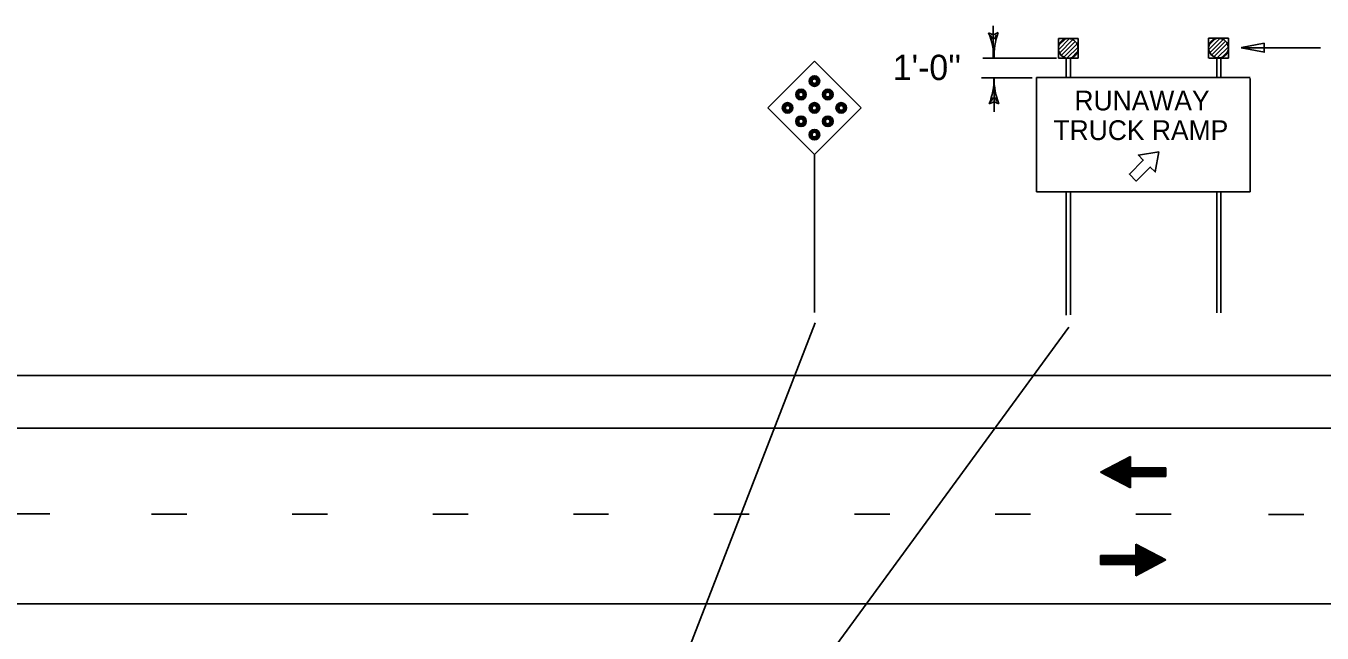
# Model space of a CAD drawing. Extents: x 418 to 1184, y 1025 to 1192.
# Drawn here: x 497.65 to 528.38, y 1122.94 to 1137.35 of the extents above; entities that cross this region are included whole.
import ezdxf

# ---------------------------------------------------------------- set-up
doc = ezdxf.new("R2010")
doc.units = 0
for name, color, linetype in [('Level 1', 7, 'Continuous'), ('Level 16', 7, 'Continuous'), ('Level 45', 7, 'Continuous')]:
    doc.layers.add(name, color=color, linetype=linetype)

msp = doc.modelspace()

# ---------------------------------------------------------------- linework, layer by layer
at = {"layer": 'Level 1'}
for p, q in [((522.13, 1136.579), (522.13, 1137.048)), ((522.13, 1137.048), (522.598, 1137.048)), ((522.397, 1137.046), (522.132, 1136.781)), ((522.287, 1137.035), (522.143, 1136.89)), ((522.472, 1137.022), (522.156, 1136.705)), ((522.53, 1136.979), (522.198, 1136.648)), ((522.598, 1136.579), (522.598, 1137.048)), ((525.692, 1136.586), (525.692, 1137.055)), ((526.161, 1137.055), (525.692, 1137.055)), ((525.694, 1136.788), (525.96, 1137.053)), ((525.705, 1136.898), (525.85, 1137.042)), ((525.719, 1136.713), (526.035, 1137.029)), ((525.761, 1136.655), (526.092, 1136.987)), ((525.818, 1136.613), (526.134, 1136.929)), ((526.161, 1136.586), (526.161, 1137.055)), ((522.572, 1136.922), (522.256, 1136.606)), ((522.596, 1136.847), (522.331, 1136.582)), ((522.585, 1136.737), (522.441, 1136.592)), ((525.893, 1136.589), (526.159, 1136.854)), ((526.003, 1136.599), (526.148, 1136.744)), ((516.346, 1136.508), (515.241, 1135.403)), ((517.451, 1135.403), (516.346, 1136.508)), ((522.13, 1136.581), (522.598, 1136.581)), ((525.693, 1136.585), (526.161, 1136.585)), ((526.677, 1136.12), (521.614, 1136.12)), ((521.614, 1133.409), (521.614, 1136.12)), ((526.677, 1136.104), (526.677, 1133.409)), ((515.241, 1135.403), (516.346, 1134.299)), ((516.346, 1134.299), (517.451, 1135.403)), ((516.346, 1130.549), (516.346, 1134.299)), ((524.143, 1134.166), (523.812, 1133.834)), ((524.027, 1134.282), (524.508, 1134.364)), ((524.508, 1134.364), (524.425, 1133.884)), ((523.977, 1133.668), (524.309, 1134)), ((523.812, 1133.834), (523.977, 1133.668)), ((526.677, 1133.409), (521.614, 1133.409)), ((522.317, 1130.489), (522.317, 1133.409)), ((516.362, 1130.302), (513.182, 1122.104)), ((516.402, 1122.03), (522.379, 1130.2)), ((471.299, 1129.053), (540.707, 1129.053)), ((472.02, 1127.803), (541.192, 1127.803)), ((523.839, 1127.136), (523.131, 1126.761)), ((523.777, 1126.419), (523.777, 1127.103)), ((523.798, 1126.408), (523.798, 1127.114)), ((523.818, 1126.397), (523.818, 1127.125)), ((523.839, 1126.386), (523.839, 1127.136)), ((523.193, 1126.728), (523.193, 1126.794)), ((523.214, 1126.717), (523.214, 1126.805)), ((523.235, 1126.706), (523.235, 1126.816)), ((523.256, 1126.695), (523.256, 1126.827)), ((523.277, 1126.684), (523.277, 1126.839)), ((523.298, 1126.673), (523.298, 1126.85)), ((523.318, 1126.662), (523.318, 1126.861)), ((523.339, 1126.651), (523.339, 1126.872)), ((523.36, 1126.64), (523.36, 1126.883)), ((523.381, 1126.629), (523.381, 1126.894)), ((523.402, 1126.618), (523.402, 1126.905)), ((523.423, 1126.607), (523.423, 1126.916)), ((523.443, 1126.596), (523.443, 1126.927)), ((523.464, 1126.585), (523.464, 1126.938)), ((523.485, 1126.574), (523.485, 1126.949)), ((523.506, 1126.563), (523.506, 1126.96)), ((523.527, 1126.552), (523.527, 1126.971)), ((523.548, 1126.541), (523.548, 1126.982)), ((523.568, 1126.53), (523.568, 1126.993)), ((523.589, 1126.519), (523.589, 1127.004)), ((523.61, 1126.508), (523.61, 1127.015)), ((523.631, 1126.497), (523.631, 1127.026)), ((523.652, 1126.486), (523.652, 1127.037)), ((523.673, 1126.475), (523.673, 1127.048)), ((523.693, 1126.464), (523.693, 1127.059)), ((523.714, 1126.452), (523.714, 1127.07)), ((523.735, 1126.441), (523.735, 1127.081)), ((523.756, 1126.43), (523.756, 1127.092)), ((524.673, 1126.866), (523.839, 1126.866)), ((524.673, 1126.845), (523.839, 1126.845)), ((524.673, 1126.824), (523.839, 1126.824)), ((524.673, 1126.803), (523.839, 1126.803)), ((524.673, 1126.657), (524.673, 1126.866)), ((523.131, 1126.761), (523.839, 1126.386)), ((523.152, 1126.75), (523.152, 1126.772)), ((523.173, 1126.739), (523.173, 1126.783)), ((524.673, 1126.782), (523.839, 1126.782)), ((524.673, 1126.761), (523.839, 1126.761)), ((524.673, 1126.741), (523.839, 1126.741)), ((524.673, 1126.72), (523.839, 1126.72)), ((524.673, 1126.699), (523.839, 1126.699)), ((524.673, 1126.678), (523.839, 1126.678)), ((524.673, 1126.657), (523.839, 1126.657)), ((498.219, 1125.769), (497.382, 1125.769)), ((501.468, 1125.766), (500.631, 1125.766)), ((504.802, 1125.766), (503.964, 1125.766)), ((508.135, 1125.766), (507.298, 1125.766)), ((511.468, 1125.766), (510.631, 1125.766)), ((514.802, 1125.766), (513.964, 1125.766)), ((518.135, 1125.766), (517.298, 1125.766)), ((521.468, 1125.766), (520.631, 1125.766)), ((524.802, 1125.766), (523.964, 1125.766)), ((527.946, 1125.758), (527.108, 1125.758)), ((523.964, 1124.303), (523.964, 1125.053)), ((523.964, 1125.053), (524.673, 1124.678)), ((523.985, 1124.314), (523.985, 1125.042)), ((524.006, 1124.325), (524.006, 1125.031)), ((524.027, 1124.336), (524.027, 1125.02)), ((524.048, 1124.347), (524.048, 1125.009)), ((524.068, 1124.358), (524.068, 1124.998)), ((524.089, 1124.369), (524.089, 1124.987)), ((524.11, 1124.38), (524.11, 1124.976)), ((524.131, 1124.391), (524.131, 1124.965)), ((524.152, 1124.402), (524.152, 1124.954)), ((523.131, 1124.574), (523.131, 1124.782)), ((523.131, 1124.782), (523.964, 1124.782)), ((523.131, 1124.761), (523.964, 1124.761)), ((523.131, 1124.741), (523.964, 1124.741)), ((523.131, 1124.72), (523.964, 1124.72)), ((523.131, 1124.699), (523.964, 1124.699)), ((523.131, 1124.678), (523.964, 1124.678)), ((523.131, 1124.657), (523.964, 1124.657)), ((523.131, 1124.636), (523.964, 1124.636)), ((524.673, 1124.678), (523.964, 1124.303)), ((524.173, 1124.413), (524.173, 1124.943)), ((524.193, 1124.424), (524.193, 1124.932)), ((524.214, 1124.435), (524.214, 1124.921)), ((524.235, 1124.446), (524.235, 1124.91)), ((524.256, 1124.457), (524.256, 1124.899)), ((524.277, 1124.468), (524.277, 1124.888)), ((524.298, 1124.479), (524.298, 1124.876)), ((524.318, 1124.491), (524.318, 1124.866)), ((524.339, 1124.501), (524.339, 1124.854)), ((524.36, 1124.513), (524.36, 1124.843)), ((524.381, 1124.524), (524.381, 1124.832)), ((524.402, 1124.535), (524.402, 1124.821)), ((524.423, 1124.546), (524.423, 1124.81)), ((524.443, 1124.557), (524.443, 1124.799)), ((524.464, 1124.568), (524.464, 1124.788)), ((524.485, 1124.579), (524.485, 1124.777)), ((524.506, 1124.59), (524.506, 1124.766)), ((524.527, 1124.601), (524.527, 1124.755)), ((524.548, 1124.612), (524.548, 1124.744)), ((524.568, 1124.623), (524.568, 1124.733)), ((524.589, 1124.634), (524.589, 1124.722)), ((524.61, 1124.645), (524.61, 1124.711)), ((524.631, 1124.656), (524.631, 1124.7)), ((524.652, 1124.667), (524.652, 1124.689)), ((523.131, 1124.616), (523.964, 1124.616)), ((523.131, 1124.595), (523.964, 1124.595)), ((523.131, 1124.574), (523.964, 1124.574)), ((474.426, 1123.636), (542.847, 1123.636))]:
    msp.add_line(p, q, dxfattribs=at)
for centre, radius in [((522.364, 1136.814), 0.234), ((525.926, 1136.821), 0.234), ((516.346, 1136.039), 0.125), ((516.346, 1136.039), 0.106), ((516.346, 1136.038), 0.0903), ((516.345, 1136.038), 0.0768), ((516.345, 1136.037), 0.0653), ((516.345, 1136.037), 0.0555), ((516.028, 1135.721), 0.125), ((516.028, 1135.721), 0.106), ((516.027, 1135.72), 0.0903), ((516.027, 1135.72), 0.0768), ((516.027, 1135.719), 0.0653), ((516.027, 1135.719), 0.0555), ((516.664, 1135.721), 0.125), ((516.664, 1135.721), 0.106), ((516.664, 1135.72), 0.0903), ((516.664, 1135.72), 0.0768), ((516.664, 1135.719), 0.0653), ((516.663, 1135.719), 0.0555), ((515.71, 1135.403), 0.125), ((515.711, 1135.404), 0.106), ((515.711, 1135.404), 0.0903), ((515.712, 1135.404), 0.0768), ((515.712, 1135.404), 0.0653), ((515.712, 1135.404), 0.0555), ((516.346, 1135.403), 0.125), ((516.346, 1135.403), 0.106), ((516.346, 1135.403), 0.0903), ((516.345, 1135.402), 0.0768), ((516.345, 1135.402), 0.0653), ((516.345, 1135.402), 0.0555), ((516.982, 1135.403), 0.125), ((516.982, 1135.403), 0.106), ((516.982, 1135.403), 0.0903), ((516.981, 1135.402), 0.0768), ((516.981, 1135.402), 0.0653), ((516.981, 1135.402), 0.0555), ((516.028, 1135.085), 0.125), ((516.029, 1135.085), 0.106), ((516.029, 1135.085), 0.0903), ((516.029, 1135.084), 0.0768), ((516.029, 1135.084), 0.0653), ((516.029, 1135.084), 0.0555), ((516.664, 1135.085), 0.125), ((516.664, 1135.085), 0.106), ((516.663, 1135.085), 0.0903), ((516.662, 1135.084), 0.0768), ((516.662, 1135.084), 0.0653), ((516.661, 1135.084), 0.0555), ((516.346, 1134.767), 0.125), ((516.347, 1134.768), 0.106), ((516.347, 1134.769), 0.0903), ((516.347, 1134.769), 0.0768), ((516.347, 1134.77), 0.0653), ((516.347, 1134.77), 0.0555)]:
    msp.add_circle(centre, radius, dxfattribs=at)
at = {"layer": 'Level 16'}
for p, q in [((520.473, 1137.181), (520.589, 1137.137)), ((520.524, 1137.126), (520.568, 1137.03)), ((520.702, 1137.189), (520.589, 1137.137)), ((520.655, 1137.13), (520.617, 1137.032)), ((520.491, 1135.497), (520.606, 1135.546)), ((520.54, 1135.555), (520.581, 1135.652)), ((520.721, 1135.498), (520.605, 1135.545)), ((520.671, 1135.555), (520.63, 1135.652))]:
    msp.add_line(p, q, dxfattribs=at)
for centre, start, end in [((518.898, 1136.513), 1.8299, 23.0531), ((522.317, 1136.623), 160.6328, 181.8561), ((518.893, 1136.108), 339.0268, 0.25), ((522.313, 1136.122), 180.2238, 201.4471)]:
    msp.add_arc(centre, 1.71, start, end, dxfattribs=at)
at = {"layer": 'Level 45'}
for p, q in [((520.583, 1137.348), (520.583, 1136.573)), ((526.474, 1136.834), (527.009, 1136.939)), ((527.009, 1136.939), (527.008, 1136.719)), ((527.013, 1136.724), (526.464, 1136.829)), ((528.341, 1136.831), (526.469, 1136.831)), ((522.087, 1136.581), (520.336, 1136.581)), ((522.316, 1136.577), (522.316, 1136.122)), ((522.416, 1136.577), (522.416, 1136.117)), ((525.882, 1136.588), (525.882, 1136.147)), ((525.982, 1136.588), (525.982, 1136.147)), ((521.509, 1136.117), (520.307, 1136.117)), ((520.608, 1136.128), (520.608, 1135.309)), ((522.416, 1133.409), (522.416, 1130.497)), ((525.882, 1133.409), (525.882, 1130.543)), ((525.982, 1133.409), (525.982, 1130.543))]:
    msp.add_line(p, q, dxfattribs=at)
msp.add_lwpolyline([(524.508, 1134.364), (524.027, 1134.282), (524.143, 1134.166), (523.812, 1133.834), (523.977, 1133.668), (524.309, 1134), (524.425, 1133.884)], close=True, dxfattribs=at)

# ---------------------------------------------------------------- texts
at = {"layer": 'Level 1'}
for s, height, p in [("1'-0''", 0.6, (518.204, 1136.064)), ('RUNAWAY', 0.4688, (522.51, 1135.343)), ('TRUCK RAMP', 0.4688, (522.013, 1134.64))]:
    msp.add_text(s, height=height, dxfattribs=at).set_placement(p)

doc.saveas('drawing.dxf')
